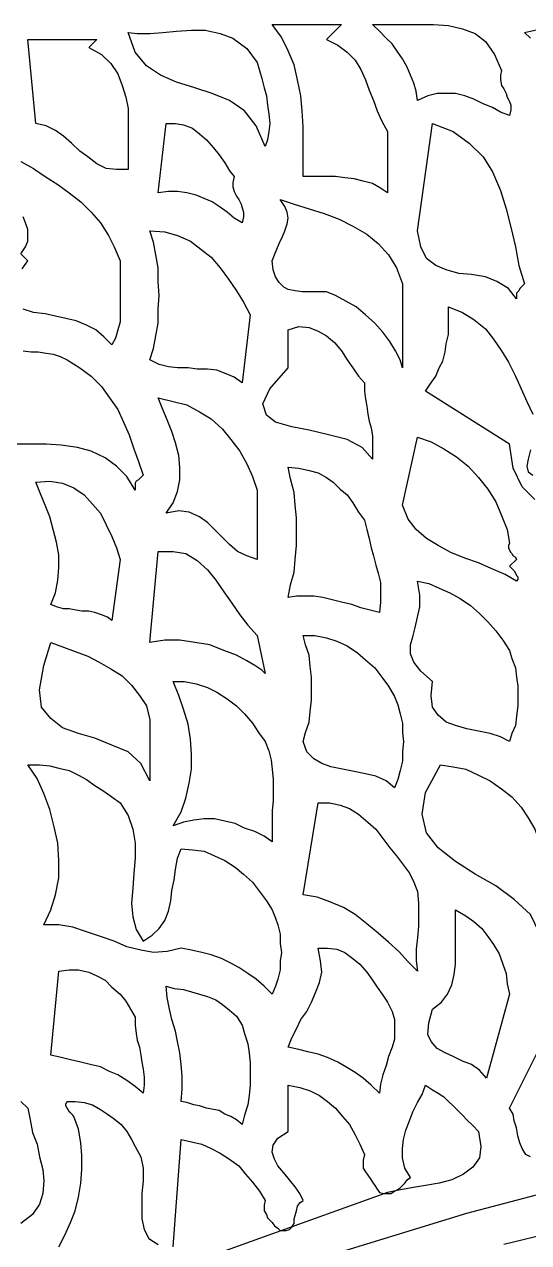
# Model space of a CAD drawing. Extents: x 0.03 to 9.22, y 0.02 to 5.11.
# Drawn here: x 5.698 to 6.136, y 1.864 to 2.92 of the extents above; entities that cross this region are included whole.
import ezdxf

# ---------------------------------------------------------------- set-up
doc = ezdxf.new("R2010")
doc.units = 0
doc.layers.add('1', color=7, linetype='Continuous')

msp = doc.modelspace()

# ---------------------------------------------------------------- linework, layer by layer
at = {"layer": '1'}
for points in [[(5.96, 2.907), (5.97, 2.902), (5.978, 2.896), (5.985, 2.889), (5.99, 2.881), (5.994, 2.872), (5.997, 2.863), (6.001, 2.854), (6.004, 2.845), (6.008, 2.836), (6.013, 2.827), (6.013, 2.824), (6.013, 2.82), (6.013, 2.815), (6.013, 2.81), (6.013, 2.804), (6.013, 2.798), (6.013, 2.792), (6.013, 2.786), (6.013, 2.78), (6.013, 2.774), (6.007, 2.778), (6, 2.782), (5.992, 2.784), (5.984, 2.786), (5.976, 2.787), (5.968, 2.788), (5.96, 2.788), (5.952, 2.788), (5.946, 2.788), (5.94, 2.788), (5.94, 2.802), (5.94, 2.817), (5.94, 2.831), (5.939, 2.845), (5.938, 2.858), (5.935, 2.872), (5.932, 2.885), (5.927, 2.897), (5.921, 2.909), (5.913, 2.92), (5.973, 2.92), (5.96, 2.907)], [(6.112, 2.88), (6.111, 2.876), (6.111, 2.872), (6.112, 2.867), (6.114, 2.864), (6.116, 2.86), (6.117, 2.857), (6.119, 2.853), (6.12, 2.85), (6.12, 2.846), (6.119, 2.841), (6.111, 2.844), (6.104, 2.848), (6.096, 2.851), (6.088, 2.855), (6.08, 2.858), (6.072, 2.86), (6.064, 2.86), (6.056, 2.86), (6.048, 2.858), (6.039, 2.854), (6.038, 2.862), (6.036, 2.869), (6.033, 2.876), (6.03, 2.883), (6.026, 2.89), (6.022, 2.896), (6.017, 2.903), (6.012, 2.908), (6.006, 2.914), (6, 2.92), (6.012, 2.92), (6.026, 2.92), (6.039, 2.92), (6.053, 2.92), (6.066, 2.919), (6.078, 2.916), (6.089, 2.912), (6.098, 2.905), (6.106, 2.894), (6.112, 2.88)], [(6.137, 2.908), (6.132, 2.913), (6.146, 2.916)], [(5.754, 2.9), (5.765, 2.894), (5.773, 2.886), (5.779, 2.877), (5.783, 2.867), (5.786, 2.857), (5.788, 2.847), (5.788, 2.836), (5.788, 2.826), (5.788, 2.817), (5.788, 2.807), (5.788, 2.794), (5.778, 2.794), (5.769, 2.795), (5.761, 2.799), (5.753, 2.805), (5.746, 2.81), (5.739, 2.817), (5.732, 2.823), (5.725, 2.828), (5.717, 2.832), (5.708, 2.834), (5.701, 2.907), (5.761, 2.907), (5.754, 2.9)], [(5.9, 2.887), (5.902, 2.88), (5.904, 2.873), (5.906, 2.865), (5.908, 2.858), (5.909, 2.85), (5.91, 2.842), (5.911, 2.834), (5.91, 2.827), (5.909, 2.82), (5.907, 2.814), (5.899, 2.832), (5.889, 2.845), (5.876, 2.854), (5.861, 2.86), (5.846, 2.865), (5.83, 2.87), (5.816, 2.876), (5.804, 2.884), (5.794, 2.896), (5.788, 2.913), (5.796, 2.912), (5.807, 2.912), (5.818, 2.913), (5.83, 2.914), (5.843, 2.915), (5.855, 2.915), (5.868, 2.912), (5.879, 2.908), (5.891, 2.899), (5.9, 2.887)], [(5.88, 2.788), (5.879, 2.783), (5.879, 2.779), (5.88, 2.775), (5.882, 2.771), (5.884, 2.768), (5.886, 2.764), (5.887, 2.761), (5.888, 2.757), (5.888, 2.753), (5.887, 2.748), (5.88, 2.752), (5.874, 2.757), (5.867, 2.762), (5.861, 2.766), (5.854, 2.769), (5.847, 2.772), (5.839, 2.774), (5.831, 2.775), (5.823, 2.775), (5.814, 2.774), (5.821, 2.834), (5.829, 2.834), (5.836, 2.833), (5.844, 2.83), (5.85, 2.825), (5.856, 2.82), (5.862, 2.813), (5.867, 2.807), (5.872, 2.8), (5.876, 2.793), (5.88, 2.788)], [(6.132, 2.695), (6.131, 2.694), (6.129, 2.692), (6.128, 2.691), (6.127, 2.689), (6.125, 2.687), (6.125, 2.686), (6.125, 2.684), (6.125, 2.682), (6.118, 2.691), (6.108, 2.697), (6.098, 2.701), (6.086, 2.703), (6.075, 2.704), (6.064, 2.707), (6.055, 2.711), (6.047, 2.717), (6.042, 2.727), (6.039, 2.741), (6.052, 2.834), (6.07, 2.827), (6.084, 2.817), (6.096, 2.805), (6.104, 2.792), (6.111, 2.776), (6.116, 2.76), (6.12, 2.744), (6.124, 2.727), (6.127, 2.711), (6.132, 2.695)], [(5.695, 2.801), (5.706, 2.795), (5.716, 2.788), (5.727, 2.781), (5.737, 2.774), (5.747, 2.766), (5.756, 2.757), (5.764, 2.748), (5.771, 2.737), (5.776, 2.727), (5.781, 2.715)], [(6.026, 2.695), (6.026, 2.622), (6.024, 2.629), (6.02, 2.637), (6.015, 2.645), (6.009, 2.653), (6.002, 2.661), (5.994, 2.668), (5.986, 2.675), (5.977, 2.68), (5.968, 2.685), (5.96, 2.688), (5.952, 2.688), (5.945, 2.688), (5.939, 2.688), (5.933, 2.689), (5.927, 2.69), (5.923, 2.692), (5.919, 2.696), (5.916, 2.701), (5.914, 2.707), (5.913, 2.715), (5.915, 2.72), (5.917, 2.725), (5.919, 2.73), (5.922, 2.736), (5.924, 2.741), (5.926, 2.747), (5.927, 2.752), (5.926, 2.757), (5.924, 2.762), (5.92, 2.768), (5.932, 2.764), (5.945, 2.76), (5.958, 2.756), (5.971, 2.751), (5.983, 2.745), (5.995, 2.738), (6.005, 2.73), (6.014, 2.72), (6.021, 2.709), (6.026, 2.695)], [(5.696, 2.708), (5.698, 2.711), (5.701, 2.715), (5.695, 2.721), (5.699, 2.727), (5.701, 2.732), (5.701, 2.737), (5.701, 2.742), (5.699, 2.748), (5.697, 2.753)], [(5.894, 2.668), (5.887, 2.609), (5.88, 2.614), (5.873, 2.617), (5.865, 2.62), (5.857, 2.621), (5.848, 2.621), (5.84, 2.622), (5.831, 2.622), (5.823, 2.623), (5.815, 2.625), (5.807, 2.629), (5.81, 2.639), (5.812, 2.65), (5.814, 2.661), (5.814, 2.673), (5.815, 2.685), (5.814, 2.697), (5.814, 2.709), (5.812, 2.72), (5.81, 2.731), (5.807, 2.741), (5.82, 2.74), (5.831, 2.737), (5.842, 2.732), (5.851, 2.725), (5.86, 2.718), (5.868, 2.709), (5.875, 2.699), (5.882, 2.689), (5.888, 2.679), (5.894, 2.668)], [(5.781, 2.715), (5.781, 2.707), (5.781, 2.7), (5.781, 2.692), (5.781, 2.685), (5.781, 2.677), (5.781, 2.669), (5.781, 2.662), (5.779, 2.655), (5.777, 2.648), (5.774, 2.642), (5.767, 2.649), (5.76, 2.655), (5.752, 2.659), (5.743, 2.663), (5.734, 2.665), (5.725, 2.667), (5.716, 2.669), (5.706, 2.67), (5.697, 2.673)], [(6.141, 2.508), (6.13, 2.519), (6.122, 2.535), (6.119, 2.556), (6.046, 2.602), (6.05, 2.608), (6.055, 2.615), (6.058, 2.622), (6.061, 2.628), (6.063, 2.636), (6.064, 2.643), (6.066, 2.651), (6.066, 2.659), (6.066, 2.667), (6.066, 2.675), (6.078, 2.67), (6.088, 2.664), (6.098, 2.656), (6.105, 2.647), (6.112, 2.637), (6.118, 2.627), (6.124, 2.615), (6.129, 2.604), (6.134, 2.593), (6.139, 2.582)], [(5.993, 2.609), (5.993, 2.602), (5.994, 2.595), (5.995, 2.589), (5.996, 2.582), (5.997, 2.576), (5.999, 2.57), (6, 2.563), (6, 2.557), (6, 2.55), (6, 2.543), (5.991, 2.553), (5.978, 2.56), (5.962, 2.564), (5.945, 2.568), (5.93, 2.571), (5.916, 2.575), (5.908, 2.581), (5.905, 2.591), (5.911, 2.604), (5.927, 2.622), (5.927, 2.655), (5.936, 2.658), (5.945, 2.657), (5.953, 2.654), (5.96, 2.65), (5.967, 2.644), (5.973, 2.637), (5.978, 2.629), (5.983, 2.622), (5.988, 2.615), (5.993, 2.609)], [(5.697, 2.637), (5.704, 2.636), (5.71, 2.636), (5.717, 2.635), (5.723, 2.634), (5.729, 2.632), (5.735, 2.629)], [(5.735, 2.629), (5.746, 2.622), (5.756, 2.615), (5.765, 2.606), (5.772, 2.596), (5.779, 2.586), (5.784, 2.575), (5.789, 2.564), (5.793, 2.552), (5.797, 2.541), (5.801, 2.529), (5.8, 2.528), (5.798, 2.526), (5.797, 2.525), (5.795, 2.524), (5.794, 2.522), (5.794, 2.52), (5.794, 2.518), (5.794, 2.516), (5.787, 2.528), (5.778, 2.537), (5.768, 2.544), (5.756, 2.55), (5.744, 2.553), (5.73, 2.555), (5.717, 2.556), (5.703, 2.556), (5.689, 2.556)], [(5.9, 2.516), (5.9, 2.456), (5.891, 2.459), (5.883, 2.463), (5.876, 2.469), (5.87, 2.475), (5.863, 2.482), (5.857, 2.488), (5.85, 2.493), (5.841, 2.497), (5.832, 2.498), (5.821, 2.496), (5.827, 2.505), (5.831, 2.515), (5.833, 2.525), (5.833, 2.536), (5.832, 2.546), (5.829, 2.557), (5.826, 2.567), (5.822, 2.577), (5.818, 2.586), (5.814, 2.596), (5.827, 2.593), (5.839, 2.59), (5.85, 2.584), (5.86, 2.578), (5.87, 2.569), (5.877, 2.56), (5.885, 2.55), (5.891, 2.539), (5.896, 2.528), (5.9, 2.516)], [(6.119, 2.47), (6.118, 2.468), (6.118, 2.466), (6.119, 2.464), (6.12, 2.462), (6.121, 2.461), (6.122, 2.459), (6.124, 2.458), (6.125, 2.456), (6.119, 2.45), (6.12, 2.449), (6.122, 2.447), (6.123, 2.446), (6.124, 2.444), (6.125, 2.442), (6.126, 2.441), (6.126, 2.439), (6.125, 2.437), (6.115, 2.443), (6.103, 2.448), (6.092, 2.453), (6.08, 2.457), (6.068, 2.462), (6.057, 2.468), (6.047, 2.474), (6.038, 2.482), (6.031, 2.491), (6.026, 2.503), (6.039, 2.562), (6.051, 2.558), (6.062, 2.552), (6.073, 2.545), (6.083, 2.537), (6.092, 2.527), (6.1, 2.517), (6.107, 2.506), (6.112, 2.494), (6.117, 2.482), (6.119, 2.47)], [(6.137, 2.551), (6.135, 2.543), (6.134, 2.537), (6.135, 2.532), (6.139, 2.529)], [(5.993, 2.49), (5.995, 2.482), (5.997, 2.474), (5.999, 2.466), (6.001, 2.459), (6.003, 2.451), (6.005, 2.444), (6.007, 2.436), (6.007, 2.427), (6.007, 2.419), (6.006, 2.41), (5.998, 2.412), (5.99, 2.414), (5.982, 2.417), (5.973, 2.419), (5.965, 2.421), (5.957, 2.423), (5.949, 2.424), (5.941, 2.424), (5.934, 2.424), (5.927, 2.423), (5.929, 2.434), (5.932, 2.445), (5.933, 2.456), (5.934, 2.468), (5.934, 2.48), (5.934, 2.492), (5.933, 2.503), (5.932, 2.514), (5.929, 2.526), (5.927, 2.536), (5.936, 2.535), (5.945, 2.533), (5.953, 2.531), (5.96, 2.527), (5.966, 2.523), (5.972, 2.517), (5.978, 2.512), (5.983, 2.505), (5.988, 2.497), (5.993, 2.49)], [(5.781, 2.456), (5.774, 2.403), (5.77, 2.406), (5.765, 2.408), (5.759, 2.41), (5.754, 2.411), (5.748, 2.411), (5.743, 2.412), (5.737, 2.413), (5.732, 2.413), (5.726, 2.415), (5.721, 2.417), (5.725, 2.427), (5.727, 2.438), (5.728, 2.449), (5.728, 2.46), (5.726, 2.471), (5.723, 2.482), (5.72, 2.493), (5.716, 2.503), (5.712, 2.513), (5.708, 2.523), (5.72, 2.524), (5.731, 2.522), (5.741, 2.518), (5.75, 2.512), (5.757, 2.504), (5.764, 2.496), (5.769, 2.486), (5.774, 2.476), (5.778, 2.466), (5.781, 2.456)], [(5.9, 2.39), (5.907, 2.357), (5.904, 2.36), (5.898, 2.364), (5.891, 2.368), (5.882, 2.373), (5.871, 2.377), (5.859, 2.382), (5.846, 2.384), (5.833, 2.386), (5.82, 2.386), (5.807, 2.384), (5.814, 2.463), (5.827, 2.463), (5.838, 2.461), (5.848, 2.455), (5.857, 2.447), (5.864, 2.438), (5.871, 2.428), (5.878, 2.418), (5.885, 2.408), (5.892, 2.399), (5.9, 2.39)], [(6.119, 2.377), (6.121, 2.37), (6.124, 2.362), (6.125, 2.354), (6.126, 2.346), (6.126, 2.337), (6.126, 2.329), (6.125, 2.32), (6.124, 2.312), (6.121, 2.305), (6.119, 2.298), (6.111, 2.302), (6.102, 2.305), (6.092, 2.307), (6.082, 2.309), (6.072, 2.312), (6.064, 2.315), (6.057, 2.321), (6.052, 2.328), (6.051, 2.338), (6.052, 2.35), (6.042, 2.359), (6.036, 2.367), (6.033, 2.374), (6.033, 2.382), (6.035, 2.389), (6.037, 2.397), (6.039, 2.406), (6.041, 2.415), (6.041, 2.425), (6.039, 2.437), (6.049, 2.435), (6.058, 2.431), (6.067, 2.427), (6.076, 2.422), (6.085, 2.416), (6.093, 2.409), (6.1, 2.402), (6.107, 2.394), (6.113, 2.386), (6.119, 2.377)], [(6.019, 2.337), (6.022, 2.33), (6.024, 2.322), (6.026, 2.314), (6.026, 2.306), (6.027, 2.298), (6.026, 2.289), (6.026, 2.281), (6.024, 2.273), (6.022, 2.265), (6.019, 2.258), (6.012, 2.264), (6.003, 2.268), (5.994, 2.27), (5.984, 2.272), (5.974, 2.274), (5.964, 2.276), (5.956, 2.279), (5.949, 2.283), (5.943, 2.289), (5.94, 2.298), (5.942, 2.306), (5.945, 2.315), (5.946, 2.324), (5.947, 2.334), (5.947, 2.344), (5.947, 2.354), (5.946, 2.363), (5.945, 2.373), (5.942, 2.382), (5.94, 2.39), (5.95, 2.39), (5.96, 2.388), (5.969, 2.385), (5.978, 2.381), (5.987, 2.375), (5.994, 2.369), (6.002, 2.362), (6.008, 2.354), (6.014, 2.346), (6.019, 2.337)], [(5.807, 2.317), (5.807, 2.264), (5.799, 2.279), (5.788, 2.289), (5.774, 2.295), (5.759, 2.301), (5.745, 2.305), (5.731, 2.31), (5.721, 2.318), (5.713, 2.328), (5.711, 2.343), (5.715, 2.364), (5.721, 2.384), (5.732, 2.38), (5.742, 2.376), (5.753, 2.372), (5.763, 2.367), (5.773, 2.361), (5.783, 2.355), (5.791, 2.347), (5.798, 2.338), (5.804, 2.329), (5.807, 2.317)], [(5.907, 2.298), (5.91, 2.29), (5.912, 2.282), (5.913, 2.274), (5.914, 2.265), (5.914, 2.256), (5.914, 2.247), (5.913, 2.238), (5.913, 2.229), (5.913, 2.22), (5.913, 2.211), (5.906, 2.216), (5.898, 2.22), (5.889, 2.223), (5.881, 2.227), (5.872, 2.229), (5.863, 2.231), (5.854, 2.231), (5.845, 2.23), (5.836, 2.228), (5.827, 2.225), (5.834, 2.237), (5.838, 2.249), (5.841, 2.262), (5.843, 2.274), (5.843, 2.287), (5.842, 2.3), (5.84, 2.313), (5.836, 2.326), (5.832, 2.338), (5.827, 2.35), (5.837, 2.35), (5.847, 2.348), (5.857, 2.345), (5.865, 2.341), (5.874, 2.335), (5.882, 2.329), (5.889, 2.322), (5.896, 2.314), (5.901, 2.306), (5.907, 2.298)], [(5.781, 2.245), (5.788, 2.234), (5.792, 2.222), (5.794, 2.21), (5.794, 2.197), (5.793, 2.184), (5.792, 2.171), (5.791, 2.158), (5.792, 2.146), (5.795, 2.135), (5.801, 2.125), (5.809, 2.13), (5.815, 2.136), (5.82, 2.143), (5.823, 2.151), (5.825, 2.16), (5.826, 2.169), (5.828, 2.178), (5.829, 2.187), (5.831, 2.197), (5.834, 2.205), (5.844, 2.204), (5.854, 2.203), (5.863, 2.199), (5.872, 2.195), (5.881, 2.189), (5.888, 2.183), (5.896, 2.176), (5.902, 2.168), (5.908, 2.16), (5.913, 2.152), (5.916, 2.145), (5.918, 2.139), (5.92, 2.131), (5.92, 2.123), (5.921, 2.115), (5.92, 2.108), (5.92, 2.1), (5.918, 2.092), (5.916, 2.086), (5.913, 2.079), (5.906, 2.086), (5.899, 2.092), (5.892, 2.097), (5.884, 2.102), (5.877, 2.106), (5.869, 2.11), (5.86, 2.113), (5.852, 2.115), (5.843, 2.117), (5.834, 2.119), (5.822, 2.116), (5.81, 2.115), (5.799, 2.117), (5.787, 2.12), (5.776, 2.125), (5.764, 2.129), (5.752, 2.133), (5.74, 2.137), (5.728, 2.139), (5.715, 2.139), (5.721, 2.152), (5.725, 2.165), (5.728, 2.18), (5.728, 2.195), (5.727, 2.21), (5.724, 2.224), (5.72, 2.239), (5.715, 2.253), (5.709, 2.266), (5.701, 2.278), (5.711, 2.278), (5.72, 2.277), (5.728, 2.275), (5.737, 2.273), (5.745, 2.269), (5.752, 2.265), (5.759, 2.26), (5.767, 2.255), (5.774, 2.25), (5.781, 2.245)], [(6.145, 2.211), (6.145, 2.132), (6.137, 2.148), (6.123, 2.161), (6.107, 2.173), (6.089, 2.183), (6.072, 2.194), (6.057, 2.206), (6.047, 2.219), (6.043, 2.235), (6.046, 2.254), (6.059, 2.278), (6.07, 2.276), (6.081, 2.274), (6.092, 2.269), (6.102, 2.264), (6.112, 2.257), (6.121, 2.25), (6.129, 2.241), (6.135, 2.232), (6.141, 2.222), (6.145, 2.211)], [(6.026, 2.192), (6.032, 2.184), (6.036, 2.176), (6.039, 2.168), (6.04, 2.158), (6.04, 2.148), (6.04, 2.138), (6.039, 2.128), (6.038, 2.118), (6.038, 2.108), (6.039, 2.099), (6.031, 2.107), (6.023, 2.116), (6.014, 2.124), (6.005, 2.132), (5.995, 2.14), (5.985, 2.148), (5.975, 2.154), (5.963, 2.159), (5.952, 2.163), (5.94, 2.165), (5.953, 2.245), (5.963, 2.245), (5.972, 2.243), (5.98, 2.24), (5.988, 2.235), (5.996, 2.228), (6.003, 2.222), (6.009, 2.214), (6.015, 2.206), (6.021, 2.199), (6.026, 2.192)], [(6.119, 2.079), (6.099, 2.006), (6.093, 2.013), (6.086, 2.018), (6.078, 2.021), (6.07, 2.025), (6.063, 2.028), (6.056, 2.032), (6.051, 2.038), (6.048, 2.044), (6.049, 2.054), (6.052, 2.066), (6.06, 2.072), (6.065, 2.079), (6.069, 2.087), (6.071, 2.096), (6.072, 2.105), (6.072, 2.114), (6.072, 2.124), (6.072, 2.133), (6.072, 2.143), (6.072, 2.152), (6.081, 2.147), (6.088, 2.142), (6.095, 2.136), (6.1, 2.129), (6.105, 2.122), (6.11, 2.114), (6.113, 2.105), (6.116, 2.097), (6.117, 2.088), (6.119, 2.079)], [(6.013, 2.072), (6.017, 2.064), (6.019, 2.057), (6.019, 2.048), (6.019, 2.04), (6.017, 2.033), (6.014, 2.025), (6.012, 2.017), (6.009, 2.009), (6.007, 2.001), (6.006, 1.993), (5.999, 2), (5.992, 2.006), (5.985, 2.011), (5.977, 2.016), (5.97, 2.02), (5.961, 2.024), (5.953, 2.027), (5.944, 2.029), (5.936, 2.031), (5.927, 2.033), (5.93, 2.041), (5.934, 2.049), (5.938, 2.057), (5.943, 2.064), (5.947, 2.072), (5.951, 2.081), (5.954, 2.089), (5.956, 2.098), (5.955, 2.108), (5.953, 2.119), (5.961, 2.119), (5.969, 2.118), (5.976, 2.115), (5.983, 2.11), (5.989, 2.105), (5.995, 2.098), (6, 2.091), (6.004, 2.085), (6.009, 2.078), (6.013, 2.072)], [(5.794, 2.059), (5.794, 2.052), (5.795, 2.045), (5.796, 2.039), (5.798, 2.033), (5.799, 2.026), (5.8, 2.02), (5.801, 2.014), (5.802, 2.007), (5.802, 2), (5.801, 1.993), (5.794, 1.999), (5.787, 2.004), (5.779, 2.009), (5.772, 2.012), (5.764, 2.016), (5.755, 2.018), (5.747, 2.02), (5.738, 2.022), (5.73, 2.024), (5.721, 2.026), (5.728, 2.099), (5.737, 2.1), (5.745, 2.1), (5.754, 2.098), (5.761, 2.095), (5.768, 2.091), (5.774, 2.085), (5.781, 2.079), (5.786, 2.073), (5.79, 2.066), (5.794, 2.059)], [(5.887, 2.052), (5.889, 2.045), (5.892, 2.036), (5.893, 2.028), (5.894, 2.019), (5.894, 2.009), (5.894, 2), (5.893, 1.991), (5.892, 1.983), (5.889, 1.974), (5.887, 1.966), (5.882, 1.97), (5.877, 1.973), (5.872, 1.975), (5.867, 1.978), (5.862, 1.979), (5.856, 1.98), (5.85, 1.982), (5.845, 1.983), (5.839, 1.985), (5.834, 1.986), (5.835, 1.997), (5.835, 2.008), (5.834, 2.018), (5.833, 2.028), (5.831, 2.038), (5.829, 2.047), (5.826, 2.057), (5.824, 2.066), (5.822, 2.076), (5.821, 2.086), (5.828, 2.084), (5.836, 2.083), (5.843, 2.081), (5.85, 2.079), (5.857, 2.077), (5.864, 2.074), (5.87, 2.07), (5.876, 2.065), (5.882, 2.06), (5.887, 2.052)], [(6.137, 1.938), (6.133, 1.94), (6.13, 1.945), (6.128, 1.95), (6.126, 1.956), (6.125, 1.963), (6.123, 1.969), (6.122, 1.975), (6.119, 1.98), (6.152, 2.046)], [(5.993, 1.94), (5.992, 1.935), (5.992, 1.932), (5.992, 1.928), (5.994, 1.925), (5.996, 1.922), (5.998, 1.919), (6, 1.916), (6.002, 1.913), (6.004, 1.91), (6.006, 1.907), (6.01, 1.906), (6.013, 1.906), (6.016, 1.906), (6.019, 1.908), (6.021, 1.909), (6.024, 1.911), (6.026, 1.913), (6.028, 1.915), (6.03, 1.918), (6.033, 1.92), (6.028, 1.928), (6.026, 1.937), (6.026, 1.945), (6.027, 1.953), (6.029, 1.961), (6.032, 1.969), (6.035, 1.977), (6.039, 1.985), (6.043, 1.992), (6.046, 2), (6.052, 1.996), (6.057, 1.993), (6.062, 1.99), (6.066, 1.986), (6.07, 1.982), (6.074, 1.978), (6.078, 1.974), (6.082, 1.97), (6.087, 1.965), (6.092, 1.96), (6.094, 1.947), (6.093, 1.937), (6.087, 1.929), (6.079, 1.923), (6.069, 1.918), (6.058, 1.915), (6.046, 1.913), (6.034, 1.911), (6.023, 1.909), (6.013, 1.907), (5.754, 1.814)], [(5.827, 1.86), (5.834, 1.953), (5.843, 1.951), (5.852, 1.949), (5.86, 1.945), (5.868, 1.941), (5.876, 1.936), (5.884, 1.93), (5.89, 1.923), (5.896, 1.916), (5.902, 1.908), (5.907, 1.9), (5.906, 1.896), (5.906, 1.894), (5.906, 1.891), (5.908, 1.888), (5.909, 1.885), (5.911, 1.883), (5.913, 1.881), (5.915, 1.878), (5.918, 1.876), (5.92, 1.874), (5.925, 1.874), (5.928, 1.875), (5.93, 1.877), (5.932, 1.88), (5.932, 1.884), (5.933, 1.887), (5.934, 1.891), (5.935, 1.895), (5.937, 1.898), (5.94, 1.9), (5.937, 1.906), (5.933, 1.912), (5.928, 1.918), (5.923, 1.924), (5.918, 1.93), (5.915, 1.936), (5.913, 1.942), (5.914, 1.948), (5.918, 1.954), (5.927, 1.96), (5.927, 2), (5.937, 1.998), (5.946, 1.995), (5.954, 1.991), (5.961, 1.986), (5.968, 1.98), (5.974, 1.973), (5.98, 1.966), (5.985, 1.957), (5.989, 1.949), (5.993, 1.94)], [(5.695, 1.986), (5.701, 1.98)], [(5.701, 1.98), (5.703, 1.97), (5.705, 1.959), (5.709, 1.949), (5.711, 1.938), (5.714, 1.927), (5.715, 1.917), (5.714, 1.906), (5.711, 1.897), (5.705, 1.888), (5.695, 1.88)], [(5.728, 1.86), (5.733, 1.87), (5.738, 1.881), (5.742, 1.891), (5.745, 1.903), (5.747, 1.915), (5.748, 1.927), (5.748, 1.939), (5.747, 1.95), (5.745, 1.962), (5.741, 1.973), (5.74, 1.974), (5.738, 1.976), (5.737, 1.977), (5.736, 1.979), (5.735, 1.98), (5.734, 1.982), (5.734, 1.984), (5.735, 1.986), (5.742, 1.986), (5.75, 1.985), (5.757, 1.983), (5.764, 1.979), (5.77, 1.975), (5.776, 1.971), (5.782, 1.966), (5.787, 1.96), (5.791, 1.953), (5.794, 1.947), (5.799, 1.938), (5.801, 1.928), (5.801, 1.917), (5.8, 1.906), (5.8, 1.894), (5.8, 1.884), (5.802, 1.875), (5.806, 1.867), (5.814, 1.862)], [(5.948, 1.848), (6.082, 1.889), (6.218, 1.925)], [(6.218, 1.887), (6.114, 1.862)]]:
    msp.add_lwpolyline(points, dxfattribs=at)

doc.saveas('drawing.dxf')
